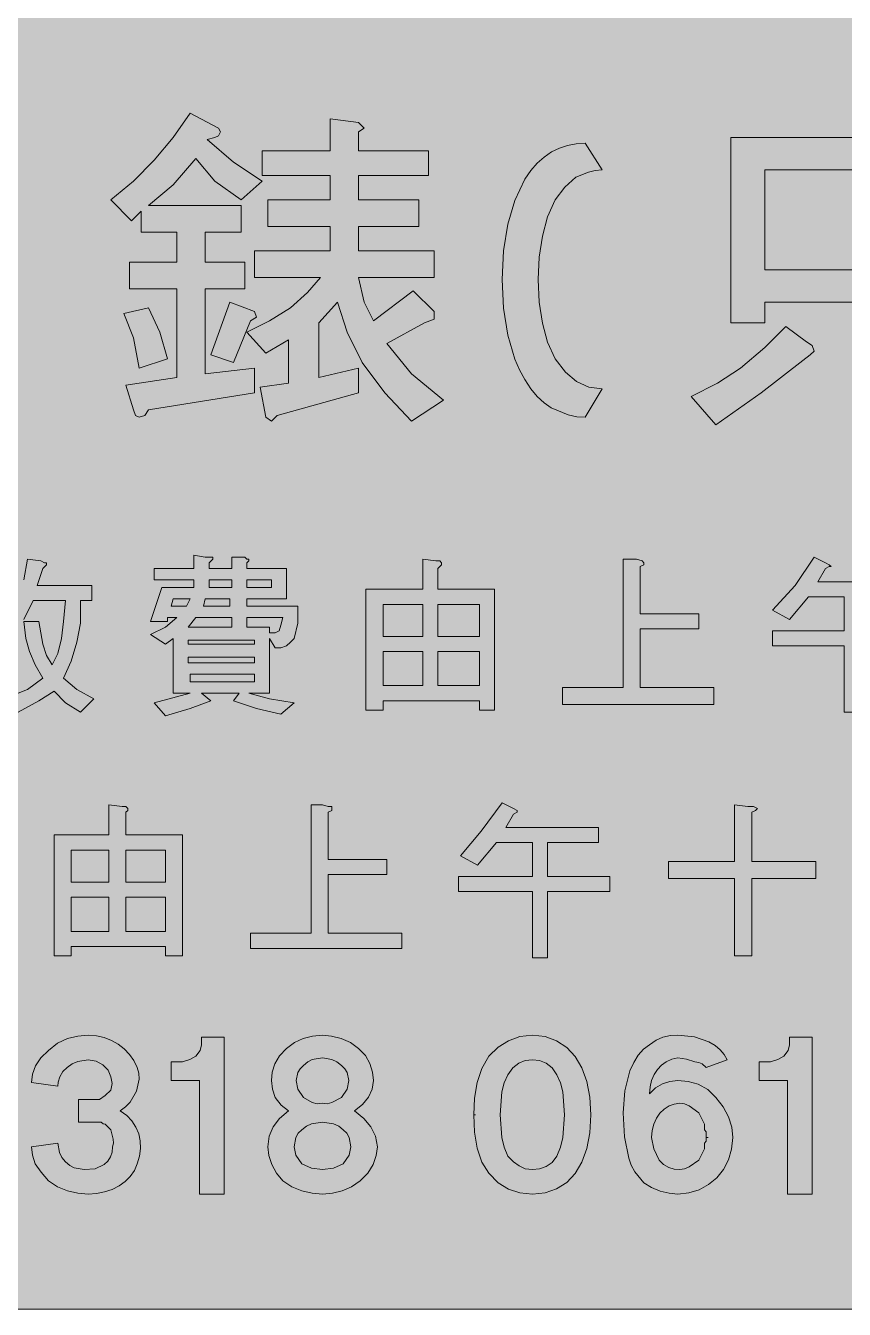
# Model space of a CAD drawing. Header units: metres. Extents: x 10 to 559, y 12 to 260.
# Drawn here: x 246.1 to 324, y 12.1 to 134.3 of the extents above; entities that cross this region are included whole.
import ezdxf

# ---------------------------------------------------------------- set-up
doc = ezdxf.new("R2010")
doc.units = ezdxf.units.M
for name, color, linetype, true_color in [('FILL_BLUE_0000FF', 7, 'Continuous', 0x0000ff), ('FILL_WHITE_FFFFFF', 7, 'Continuous', 0xffffff), ('STROKE_WHITE_FFFFFF', 7, 'Continuous', 0xffffff)]:
    doc.layers.add(name, color=color, linetype=linetype, true_color=true_color)

msp = doc.modelspace()

# ---------------------------------------------------------------- hatches: boundary and pattern name
at = {"layer": 'FILL_BLUE_0000FF', "true_color": 0x0000ff}
h = msp.add_hatch(color=7, dxfattribs=at)
h.dxf.hatch_style = 1
h.paths.add_polyline_path([(553.58, 259.97), (554.9, 259.58), (556.14, 258.96), (557.28, 258.12), (558.12, 256.98), (558.74, 255.74), (559.13, 254.42), (559.26, 253.08), (559.26, 19.26), (559.22, 17.91), (558.9, 16.56), (558.23, 15.32), (557.28, 14.22), (556.14, 13.28), (554.9, 12.6), (553.58, 12.2), (552.24, 12.06), (17.28, 12.06), (15.94, 12.2), (14.63, 12.6), (13.38, 13.28), (12.24, 14.22), (11.3, 15.36), (10.62, 16.61), (10.22, 17.92), (10.08, 19.26), (10.08, 253.08), (10.22, 254.41), (10.62, 255.6), (11.3, 256.93), (12.24, 258.12), (13.34, 259.07), (14.58, 259.74), (15.93, 259.99), (17.28, 260.1), (552.24, 260.1), (553.58, 259.97)])
at = {"layer": 'FILL_WHITE_FFFFFF', "true_color": 0xffffff}
h = msp.add_hatch(color=7, dxfattribs=at)
h.dxf.hatch_style = 1
h.paths.add_polyline_path([(256.32, 119.52), (258.3, 121.5), (260.1, 123.66), (261.72, 126), (264.42, 124.56), (264.6, 124.2), (264.42, 123.84), (264.06, 123.66), (263.34, 123.48), (265.86, 121.32), (268.56, 119.52), (266.58, 117.72), (264.06, 119.52), (262.26, 121.68), (260.1, 119.16), (257.76, 117.18), (266.58, 117.18), (266.58, 114.66), (263.16, 114.66), (263.16, 111.78), (266.94, 111.78), (266.94, 109.26), (263.16, 109.26), (263.16, 101.16), (267.84, 101.7), (267.84, 99.36), (257.76, 97.74), (257.4, 97.2), (256.86, 97.02), (256.5, 97.2), (256.32, 97.74), (255.6, 100.08), (260.46, 100.8), (260.46, 109.26), (255.96, 109.26), (255.96, 111.78), (260.46, 111.78), (260.46, 114.66), (257.04, 114.66), (257.04, 116.64), (256.14, 115.74), (254.16, 117.72), (256.32, 119.52)])
h = msp.add_hatch(color=7, dxfattribs=at)
h.dxf.hatch_style = 1
h.paths.add_polyline_path([(275.04, 122.4), (275.04, 125.46), (277.74, 125.1), (278.28, 124.56), (277.74, 124.2), (277.74, 122.4), (284.4, 122.4), (284.4, 120.06), (277.74, 120.06), (277.74, 117.72), (283.5, 117.72), (283.5, 115.2), (277.74, 115.2), (277.74, 112.86), (284.94, 112.86), (284.94, 110.34), (277.74, 110.34), (278.28, 108), (279.18, 106.2), (282.96, 109.08), (284.94, 107.1), (284.94, 106.38), (284.04, 106.02), (280.44, 104.04), (282.78, 101.16), (285.84, 98.64), (282.78, 96.66), (280.26, 99.36), (278.1, 102.24), (276.66, 105.12), (275.76, 108), (273.96, 106.02), (273.96, 100.8), (277.74, 101.7), (277.74, 99.36), (270, 97.2), (269.46, 96.66), (268.92, 97.02), (268.38, 99.9), (271.08, 100.26), (271.08, 104.4), (268.92, 103.14), (267.12, 105.12), (269.28, 106.2), (271.26, 107.46), (272.88, 108.9), (274.14, 110.34), (267.84, 110.34), (267.84, 112.86), (275.04, 112.86), (275.04, 115.2), (269.1, 115.2), (269.1, 117.72), (275.04, 117.72), (275.04, 120.06), (268.56, 120.06), (268.56, 122.4), (275.04, 122.4)])
h = msp.add_hatch(color=7, dxfattribs=at)
h.dxf.hatch_style = 1
h.paths.add_polyline_path([(334.26, 106.02), (331.2, 106.02), (331.2, 108), (316.44, 108), (316.44, 106.02), (313.2, 106.02), (313.2, 123.66), (334.26, 123.66), (334.26, 106.02)])
h.paths.add_polyline_path([(331.2, 120.6), (316.44, 120.6), (316.44, 111.06), (331.2, 111.06), (331.2, 120.6)], flags=16)
h = msp.add_hatch(color=7, dxfattribs=at)
h.dxf.hatch_style = 1
h.paths.add_polyline_path([(299.34, 97.02), (298.53, 97.08), (297.72, 97.27), (296.1, 97.92), (295.43, 98.39), (294.77, 99), (294.15, 99.74), (293.58, 100.62), (293.07, 101.55), (292.64, 102.57), (291.96, 104.85), (291.56, 107.4), (291.42, 110.16), (291.56, 112.89), (291.96, 115.4), (292.64, 117.68), (293.58, 119.7), (294.14, 120.52), (294.76, 121.22), (295.42, 121.81), (296.12, 122.29), (296.87, 122.65), (297.66, 122.91), (298.48, 123.07), (299.34, 123.12), (300.96, 120.6), (300.29, 120.54), (299.63, 120.38), (298.44, 119.88), (297.38, 118.94), (296.46, 117.72), (295.75, 116.11), (295.25, 114.28), (294.94, 112.28), (294.84, 110.16), (294.94, 107.97), (295.25, 105.98), (295.75, 104.19), (296.46, 102.6), (297.44, 101.31), (298.51, 100.42), (299.67, 99.89), (300.96, 99.72), (299.34, 97.02)])
h = msp.add_hatch(color=7, dxfattribs=at)
h.dxf.hatch_style = 1
h.paths.add_polyline_path([(265.5, 108), (267.84, 107.1), (268.02, 106.56), (267.48, 106.2), (265.86, 102.24), (263.7, 102.96), (265.5, 108)])
h = msp.add_hatch(color=7, dxfattribs=at)
h.dxf.hatch_style = 1
h.paths.add_polyline_path([(258.84, 105.12), (259.56, 102.6), (256.86, 101.7), (256.32, 104.58), (255.42, 106.92), (257.76, 107.46), (258.84, 105.12)])
h = msp.add_hatch(color=7, dxfattribs=at)
h.dxf.hatch_style = 1
h.paths.add_polyline_path([(320.94, 103.86), (321.12, 103.32), (320.76, 102.96), (320.04, 102.42), (316.08, 99.36), (311.76, 96.3), (309.42, 99), (311.94, 100.26), (314.1, 101.7), (316.44, 103.68), (318.42, 105.66), (320.4, 104.22), (320.94, 103.86)])
h = msp.add_hatch(color=7, dxfattribs=at)
h.dxf.hatch_style = 1
h.paths.add_polyline_path([(244.44, 78.3), (245.34, 79.74), (245.88, 81.54), (246.24, 83.52), (247.5, 83.34), (247.86, 83.16), (248.04, 83.16), (248.04, 82.98), (247.68, 82.62), (247.14, 81), (252.36, 81), (252.36, 79.56), (251.28, 79.56), (251.28, 77.4), (250.92, 75.6), (250.38, 73.8), (249.66, 72.18), (250.92, 71.1), (252.54, 70.2), (251.28, 68.94), (249.84, 69.84), (248.76, 70.92), (247.32, 70.02), (245.34, 68.94), (244.26, 70.38), (245.34, 70.74), (246.24, 71.1), (246.96, 71.64), (247.68, 72.18), (246.96, 73.44), (246.42, 74.7), (246.06, 75.96), (245.88, 77.58), (247.32, 77.58), (247.68, 75.42), (248.04, 74.34), (248.58, 73.44), (249.12, 74.52), (249.48, 75.96), (249.66, 77.58), (249.84, 79.56), (246.78, 79.56), (245.88, 77.76), (244.8, 76.14), (243.54, 77.22), (244.44, 78.3)])
h = msp.add_hatch(color=7, dxfattribs=at)
h.dxf.hatch_style = 1
h.paths.add_polyline_path([(266.94, 83.7), (267.12, 83.52), (267.3, 83.52), (267.3, 83.34), (267.12, 83.16), (267.12, 82.62), (270.9, 82.62), (270.9, 79.74), (267.12, 79.74), (267.12, 79.02), (271.98, 79.02), (271.98, 77.4), (271.62, 75.96), (271.26, 75.6), (270.9, 75.24), (270.36, 75.06), (269.82, 75.06), (269.28, 75.96), (269.28, 70.74), (267.3, 70.74), (269.28, 70.2), (271.62, 69.84), (270.36, 68.76), (268.02, 69.3), (265.86, 70.02), (266.4, 70.74), (262.8, 70.74), (263.7, 70.02), (261.72, 69.3), (259.38, 68.58), (258.3, 69.84), (261.72, 70.74), (260.1, 70.74), (260.1, 75.96), (259.38, 75.42), (257.94, 76.32), (259.38, 77.04), (260.46, 77.94), (259.56, 77.94), (259.56, 77.58), (257.94, 77.58), (259.02, 80.82), (262.08, 80.82), (262.08, 81.54), (258.3, 81.54), (258.3, 82.62), (262.08, 82.62), (262.08, 83.88), (263.16, 83.7), (263.88, 83.7), (263.88, 83.52), (263.52, 83.16), (263.52, 82.62), (265.68, 82.62), (265.68, 83.7), (266.94, 83.7)])
h.paths.add_polyline_path([(260.1, 79.74), (259.92, 79.02), (261.36, 79.02), (261.72, 79.74), (260.1, 79.74)], flags=16)
h.paths.add_polyline_path([(265.68, 80.82), (265.68, 81.54), (263.52, 81.54), (263.52, 80.82), (265.68, 80.82)], flags=16)
h.paths.add_polyline_path([(265.5, 79.02), (265.5, 79.74), (263.16, 79.74), (262.98, 79.02), (265.5, 79.02)], flags=16)
h.paths.add_polyline_path([(267.12, 81.54), (267.12, 80.82), (269.46, 80.82), (269.46, 81.54), (267.12, 81.54)], flags=16)
h.paths.add_polyline_path([(267.84, 75.78), (261.54, 75.78), (261.54, 75.42), (267.84, 75.42), (267.84, 75.78)], flags=16)
h.paths.add_polyline_path([(265.68, 77.94), (262.26, 77.94), (261.54, 77.04), (265.68, 77.04), (265.68, 77.94)], flags=16)
h.paths.add_polyline_path([(270.18, 76.68), (270.36, 77.22), (270.54, 77.94), (267.12, 77.94), (267.12, 77.04), (269.28, 77.04), (269.28, 76.5), (269.82, 76.5), (270.18, 76.68)], flags=16)
h.paths.add_polyline_path([(261.54, 74.16), (261.54, 73.62), (267.84, 73.62), (267.84, 74.16), (261.54, 74.16)], flags=16)
h.paths.add_polyline_path([(267.84, 72.54), (261.72, 72.54), (261.72, 71.82), (267.84, 71.82), (267.84, 72.54)], flags=16)
h = msp.add_hatch(color=7, dxfattribs=at)
h.dxf.hatch_style = 1
h.paths.add_polyline_path([(285.66, 83.16), (285.66, 82.98), (285.3, 82.62), (285.3, 80.64), (290.7, 80.64), (290.7, 69.12), (289.26, 69.12), (289.26, 70.02), (280.08, 70.02), (280.08, 69.12), (278.46, 69.12), (278.46, 80.64), (283.86, 80.64), (283.86, 83.52), (285.12, 83.34), (285.48, 83.34), (285.66, 83.16)])
h.paths.add_polyline_path([(283.86, 76.14), (283.86, 79.2), (280.08, 79.2), (280.08, 76.14), (283.86, 76.14)], flags=16)
h.paths.add_polyline_path([(285.3, 76.14), (289.26, 76.14), (289.26, 79.2), (285.3, 79.2), (285.3, 76.14)], flags=16)
h.paths.add_polyline_path([(280.08, 74.7), (280.08, 71.46), (283.86, 71.46), (283.86, 74.7), (280.08, 74.7)], flags=16)
h.paths.add_polyline_path([(289.26, 74.7), (285.3, 74.7), (285.3, 71.46), (289.26, 71.46), (289.26, 74.7)], flags=16)
h = msp.add_hatch(color=7, dxfattribs=at)
h.dxf.hatch_style = 1
h.paths.add_polyline_path([(304.74, 83.34), (304.92, 83.16), (304.92, 82.98), (304.56, 82.8), (304.56, 78.3), (310.14, 78.3), (310.14, 76.86), (304.56, 76.86), (304.56, 71.28), (311.58, 71.28), (311.58, 69.66), (297.18, 69.66), (297.18, 71.28), (302.94, 71.28), (302.94, 83.52), (304.2, 83.52), (304.74, 83.34)])
h = msp.add_hatch(color=7, dxfattribs=at)
h.dxf.hatch_style = 1
h.paths.add_polyline_path([(319.32, 81), (321.12, 83.7), (322.2, 83.16), (322.56, 82.98), (322.74, 82.8), (322.56, 82.8), (322.2, 82.62), (321.48, 81.36), (330.3, 81.36), (330.3, 79.92), (325.62, 79.92), (325.62, 76.68), (331.38, 76.68), (331.38, 75.24), (325.62, 75.24), (325.62, 68.94), (324, 68.94), (324, 75.24), (317.16, 75.24), (317.16, 76.68), (324, 76.68), (324, 79.92), (320.58, 79.92), (318.78, 77.76), (317.16, 78.66), (319.32, 81)])
h = msp.add_hatch(color=7, dxfattribs=at)
h.dxf.hatch_style = 1
h.paths.add_polyline_path([(255.78, 59.76), (255.78, 59.58), (255.6, 59.4), (255.6, 57.24), (261, 57.24), (261, 45.72), (259.38, 45.72), (259.38, 46.62), (250.38, 46.62), (250.38, 45.72), (248.76, 45.72), (248.76, 57.24), (253.98, 57.24), (253.98, 60.12), (255.24, 59.94), (255.6, 59.94), (255.78, 59.76)])
h.paths.add_polyline_path([(253.98, 52.74), (253.98, 55.8), (250.38, 55.8), (250.38, 52.74), (253.98, 52.74)], flags=16)
h.paths.add_polyline_path([(255.6, 52.74), (259.38, 52.74), (259.38, 55.8), (255.6, 55.8), (255.6, 52.74)], flags=16)
h.paths.add_polyline_path([(250.38, 51.3), (250.38, 48.06), (253.98, 48.06), (253.98, 51.3), (250.38, 51.3)], flags=16)
h.paths.add_polyline_path([(259.38, 51.3), (255.6, 51.3), (255.6, 48.06), (259.38, 48.06), (259.38, 51.3)], flags=16)
h = msp.add_hatch(color=7, dxfattribs=at)
h.dxf.hatch_style = 1
h.paths.add_polyline_path([(274.86, 59.94), (275.22, 59.94), (275.22, 59.58), (274.86, 59.4), (274.86, 54.9), (280.44, 54.9), (280.44, 53.46), (274.86, 53.46), (274.86, 47.88), (281.88, 47.88), (281.88, 46.44), (267.48, 46.44), (267.48, 47.88), (273.24, 47.88), (273.24, 60.12), (274.32, 60.12), (274.86, 59.94)])
h = msp.add_hatch(color=7, dxfattribs=at)
h.dxf.hatch_style = 1
h.paths.add_polyline_path([(289.44, 57.6), (291.42, 60.3), (292.5, 59.76), (292.86, 59.58), (292.86, 59.4), (292.5, 59.22), (291.78, 57.96), (300.6, 57.96), (300.6, 56.52), (295.74, 56.52), (295.74, 53.28), (301.68, 53.28), (301.68, 51.84), (295.74, 51.84), (295.74, 45.54), (294.3, 45.54), (294.3, 51.84), (287.28, 51.84), (287.28, 53.28), (294.3, 53.28), (294.3, 56.52), (290.88, 56.52), (289.08, 54.36), (287.46, 55.26), (289.44, 57.6)])
h = msp.add_hatch(color=7, dxfattribs=at)
h.dxf.hatch_style = 1
h.paths.add_polyline_path([(315.36, 59.94), (315.72, 59.76), (315.54, 59.58), (315.18, 59.4), (315.18, 54.72), (321.3, 54.72), (321.3, 53.1), (315.18, 53.1), (315.18, 45.72), (313.56, 45.72), (313.56, 53.1), (307.26, 53.1), (307.26, 54.72), (313.56, 54.72), (313.56, 60.12), (314.82, 59.94), (315.36, 59.94)])
h = msp.add_hatch(color=7, dxfattribs=at)
h.dxf.hatch_style = 1
h.paths.add_polyline_path([(254.39, 28.28), (254.16, 29.16), (253.62, 29.7), (253.44, 29.72), (253.26, 29.88), (253.08, 29.88), (251.1, 29.88), (251.1, 32.04), (252.9, 32.04), (253.01, 32.04), (253.08, 32.04), (253.62, 32.42), (254.16, 32.94), (254.3, 33.57), (254.16, 34.2), (253.9, 34.83), (253.42, 35.35), (252.77, 35.69), (252, 35.82), (251.01, 35.66), (250.48, 35.44), (250.02, 35.1), (249.59, 34.72), (249.3, 34.2), (249.14, 33.68), (249.12, 33.3), (246.6, 33.66), (246.7, 34.47), (247.01, 35.26), (247.51, 36.01), (248.22, 36.72), (249.09, 37.4), (250.04, 37.85), (251.03, 38.09), (252, 38.16), (252.79, 38.1), (253.54, 37.94), (254.24, 37.67), (254.88, 37.31), (255.45, 36.86), (255.95, 36.34), (256.36, 35.75), (256.68, 35.1), (256.82, 34.55), (256.86, 33.97), (256.61, 32.83), (256, 31.78), (255.57, 31.34), (255.06, 30.96), (255.68, 30.51), (256.17, 30), (256.55, 29.41), (256.82, 28.78), (256.96, 28.1), (256.98, 27.39), (256.89, 26.66), (256.68, 25.92), (256.41, 25.28), (256.02, 24.71), (255.53, 24.22), (254.95, 23.81), (254.29, 23.48), (253.57, 23.24), (252.8, 23.09), (252, 23.04), (251.03, 23.11), (250.04, 23.33), (249.09, 23.72), (248.22, 24.3), (247.52, 25.11), (246.96, 25.92), (246.71, 26.73), (246.6, 27.54), (249.12, 27.9), (249.28, 27), (249.5, 26.53), (249.84, 26.1), (250.25, 25.76), (250.67, 25.54), (251.64, 25.38), (252.67, 25.44), (253.53, 25.85), (253.87, 26.18), (254.12, 26.57), (254.28, 27.03), (254.34, 27.54), (254.41, 27.87), (254.39, 28.28)])
h = msp.add_hatch(color=7, dxfattribs=at)
h.dxf.hatch_style = 1
h.paths.add_polyline_path([(262.62, 23.04), (262.62, 33.84), (259.92, 33.84), (259.92, 35.64), (261, 35.64), (261.7, 35.84), (262.26, 36.18), (262.67, 36.72), (262.8, 37.26), (262.8, 37.98), (264.96, 37.98), (264.96, 23.04), (262.62, 23.04)])
h = msp.add_hatch(color=7, dxfattribs=at)
h.dxf.hatch_style = 1
h.paths.add_polyline_path([(279.38, 28.56), (279.54, 27.54), (279.44, 26.7), (279.14, 25.85), (278.63, 25.03), (277.92, 24.3), (277.08, 23.72), (276.19, 23.33), (275.26, 23.11), (274.32, 23.04), (273.35, 23.11), (272.36, 23.33), (271.41, 23.72), (270.54, 24.3), (269.94, 25.03), (269.48, 25.85), (269.2, 26.7), (269.1, 27.54), (269.23, 28.56), (269.62, 29.45), (270.24, 30.25), (271.08, 30.96), (270.38, 31.52), (269.82, 32.22), (269.57, 33.03), (269.46, 33.84), (269.53, 34.65), (269.78, 35.44), (270.22, 36.19), (270.9, 36.9), (271.64, 37.48), (272.48, 37.87), (273.38, 38.09), (274.32, 38.16), (275.18, 38.09), (276.1, 37.87), (276.98, 37.48), (277.74, 36.9), (278.42, 36.25), (278.82, 35.46), (279.07, 34.65), (279.18, 33.84), (279.05, 33.04), (278.69, 32.27), (278.12, 31.56), (277.38, 30.96), (278.25, 30.25), (278.93, 29.45), (279.38, 28.56)])
h.paths.add_polyline_path([(272.34, 29.16), (272, 28.83), (271.78, 28.42), (271.62, 27.54), (271.78, 26.73), (272.34, 25.92), (273.26, 25.52), (274.32, 25.38), (275.38, 25.52), (276.3, 25.92), (276.86, 26.73), (277.02, 27.54), (276.86, 28.42), (276.64, 28.83), (276.3, 29.16), (275.86, 29.5), (275.38, 29.72), (274.32, 29.88), (273.26, 29.72), (272.78, 29.5), (272.34, 29.16)], flags=16)
h.paths.add_polyline_path([(275.22, 31.75), (276.12, 32.22), (276.68, 33.03), (276.84, 33.84), (276.68, 34.63), (276.46, 34.98), (276.12, 35.28), (275.69, 35.62), (275.22, 35.84), (274.32, 36), (273.35, 35.84), (272.93, 35.62), (272.52, 35.28), (272.18, 34.98), (271.96, 34.63), (271.8, 33.84), (271.96, 33.03), (272.52, 32.22), (273.35, 31.75), (273.81, 31.64), (274.32, 31.68), (274.75, 31.64), (275.22, 31.75)], flags=16)
h = msp.add_hatch(color=7, dxfattribs=at)
h.dxf.hatch_style = 1
h.paths.add_polyline_path([(289.04, 33.66), (289.48, 35), (290.16, 36.18), (291.03, 37.02), (292.03, 37.64), (293.12, 38.03), (294.3, 38.16), (295.52, 38.03), (296.61, 37.64), (297.57, 37), (298.37, 36.14), (299.02, 35.05), (299.49, 33.76), (299.78, 32.27), (299.88, 30.6), (299.78, 28.88), (299.49, 27.37), (299.02, 26.07), (298.37, 25), (297.57, 24.15), (296.61, 23.54), (295.52, 23.17), (294.3, 23.04), (293.12, 23.15), (292.03, 23.49), (291.03, 24.1), (290.16, 25.02), (289.48, 26.09), (289.04, 27.41), (288.79, 28.92), (288.72, 30.6), (288.79, 32.18), (289.04, 33.66)])
h.paths.add_polyline_path([(295.61, 25.67), (296.17, 26.06), (296.64, 26.64), (296.98, 27.49), (297.2, 28.42), (297.36, 30.6), (297.2, 32.76), (296.98, 33.64), (296.64, 34.38), (296.17, 35.06), (295.61, 35.51), (294.97, 35.75), (294.3, 35.82), (293.63, 35.75), (293, 35.51), (292.43, 35.06), (291.96, 34.38), (291.62, 33.64), (291.4, 32.76), (291.24, 30.6), (291.4, 28.42), (291.62, 27.49), (291.96, 26.64), (292.5, 26.12), (293.04, 25.74), (293.6, 25.43), (294.3, 25.38), (294.97, 25.45), (295.61, 25.67)], flags=16)
h = msp.add_hatch(color=7, dxfattribs=at)
h.dxf.hatch_style = 1
h.paths.add_polyline_path([(306.47, 23.31), (305.65, 23.65), (304.92, 24.12), (304.07, 25.16), (303.71, 25.79), (303.48, 26.46), (303.08, 28.49), (302.94, 30.78), (303.11, 32.88), (303.59, 34.76), (303.95, 35.57), (304.38, 36.27), (304.89, 36.84), (305.46, 37.26), (306.09, 37.69), (306.72, 37.98), (307.44, 38.14), (308.16, 38.16), (309.73, 38), (311.11, 37.53), (311.69, 37.19), (312.18, 36.79), (312.57, 36.33), (312.84, 35.82), (310.86, 35.1), (310.46, 35.44), (310.15, 35.58), (309.78, 35.64), (308.97, 35.89), (308.16, 36), (307.58, 35.88), (307.05, 35.64), (306.59, 35.31), (306.2, 34.9), (305.89, 34.41), (305.65, 33.85), (305.51, 33.24), (305.46, 32.58), (306.03, 33.16), (306.68, 33.55), (307.38, 33.77), (308.16, 33.84), (309.13, 33.76), (310.1, 33.5), (311, 33), (311.76, 32.22), (312.47, 31.35), (312.98, 30.4), (313.28, 29.41), (313.38, 28.44), (313.27, 27.33), (312.97, 26.31), (312.49, 25.39), (311.85, 24.59), (311.08, 23.94), (310.19, 23.45), (309.21, 23.15), (308.16, 23.04), (307.32, 23.11), (306.47, 23.31)])
h.paths.add_polyline_path([(310.86, 28.8), (310.84, 28.98), (310.68, 29.16), (310.68, 29.7), (310.14, 30.78), (309.24, 31.43), (308.77, 31.62), (308.34, 31.68), (307.81, 31.61), (307.31, 31.43), (306.85, 31.13), (306.45, 30.74), (306.11, 30.26), (305.86, 29.71), (305.7, 29.1), (305.64, 28.44), (305.87, 27.36), (306.36, 26.28), (306.8, 25.84), (307.28, 25.56), (307.8, 25.42), (308.34, 25.38), (308.77, 25.44), (309.24, 25.63), (310.14, 26.28), (310.68, 27.36), (310.68, 27.9), (310.84, 28.08), (310.86, 28.26), (310.86, 28.44), (310.86, 28.62), (310.86, 28.8)], flags=16)
h = msp.add_hatch(color=7, dxfattribs=at)
h.dxf.hatch_style = 1
h.paths.add_polyline_path([(318.6, 23.04), (318.6, 33.84), (315.9, 33.84), (315.9, 35.64), (316.98, 35.64), (317.68, 35.84), (318.24, 36.18), (318.65, 36.72), (318.78, 37.26), (318.78, 37.98), (320.94, 37.98), (320.94, 23.04), (318.6, 23.04)])

# ---------------------------------------------------------------- linework, layer by layer
at = {"layer": 'FILL_BLUE_0000FF', "lineweight": 0, "true_color": 0x0000ff}
msp.add_lwpolyline([(552.24, 12.06), (17.28, 12.06), (15.94, 12.2), (14.63, 12.6), (13.38, 13.28), (12.24, 14.22), (11.3, 15.36), (10.62, 16.61), (10.22, 17.92), (10.08, 19.26), (10.08, 253.08), (10.22, 254.41), (10.62, 255.6), (11.3, 256.93), (12.24, 258.12), (13.34, 259.07), (14.58, 259.74), (15.93, 259.99), (17.28, 260.1), (552.24, 260.1)], dxfattribs=at)
at = {"layer": 'FILL_WHITE_FFFFFF', "lineweight": 0, "true_color": 0xffffff}
for points in [[(256.32, 119.52), (258.3, 121.5), (260.1, 123.66), (261.72, 126), (264.42, 124.56), (264.6, 124.2), (264.42, 123.84), (264.06, 123.66), (263.34, 123.48), (265.86, 121.32), (268.56, 119.52), (266.58, 117.72), (264.06, 119.52), (262.26, 121.68), (260.1, 119.16), (257.76, 117.18), (266.58, 117.18), (266.58, 114.66), (263.16, 114.66), (263.16, 111.78), (266.94, 111.78), (266.94, 109.26), (263.16, 109.26), (263.16, 101.16), (267.84, 101.7), (267.84, 99.36), (257.76, 97.74), (257.4, 97.2), (256.86, 97.02), (256.5, 97.2), (256.32, 97.74), (255.6, 100.08), (260.46, 100.8), (260.46, 109.26), (255.96, 109.26), (255.96, 111.78), (260.46, 111.78), (260.46, 114.66), (257.04, 114.66), (257.04, 116.64), (256.14, 115.74), (254.16, 117.72)], [(275.04, 122.4), (275.04, 125.46), (277.74, 125.1), (278.28, 124.56), (277.74, 124.2), (277.74, 122.4), (284.4, 122.4), (284.4, 120.06), (277.74, 120.06), (277.74, 117.72), (283.5, 117.72), (283.5, 115.2), (277.74, 115.2), (277.74, 112.86), (284.94, 112.86), (284.94, 110.34), (277.74, 110.34), (278.28, 108), (279.18, 106.2), (282.96, 109.08), (284.94, 107.1), (284.94, 106.38), (284.04, 106.02), (280.44, 104.04), (282.78, 101.16), (285.84, 98.64), (282.78, 96.66), (280.26, 99.36), (278.1, 102.24), (276.66, 105.12), (275.76, 108), (273.96, 106.02), (273.96, 100.8), (277.74, 101.7), (277.74, 99.36), (270, 97.2), (269.46, 96.66), (268.92, 97.02), (268.38, 99.9), (271.08, 100.26), (271.08, 104.4), (268.92, 103.14), (267.12, 105.12), (269.28, 106.2), (271.26, 107.46), (272.88, 108.9), (274.14, 110.34), (267.84, 110.34), (267.84, 112.86), (275.04, 112.86), (275.04, 115.2), (269.1, 115.2), (269.1, 117.72), (275.04, 117.72), (275.04, 120.06), (268.56, 120.06), (268.56, 122.4)], [(334.26, 106.02), (331.2, 106.02), (331.2, 108), (316.44, 108), (316.44, 106.02), (313.2, 106.02), (313.2, 123.66), (334.26, 123.66)], [(299.34, 97.02), (298.53, 97.08), (297.72, 97.27), (296.1, 97.92), (295.43, 98.39), (294.77, 99), (294.15, 99.74), (293.58, 100.62), (293.07, 101.55), (292.64, 102.57), (291.96, 104.85), (291.56, 107.4), (291.42, 110.16), (291.56, 112.89), (291.96, 115.4), (292.64, 117.68), (293.58, 119.7), (294.14, 120.52), (294.76, 121.22), (295.42, 121.81), (296.12, 122.29), (296.87, 122.65), (297.66, 122.91), (298.48, 123.07), (299.34, 123.12), (300.96, 120.6), (300.29, 120.54), (299.63, 120.38), (298.44, 119.88), (297.38, 118.94), (296.46, 117.72), (295.75, 116.11), (295.25, 114.28), (294.94, 112.28), (294.84, 110.16), (294.94, 107.97), (295.25, 105.98), (295.75, 104.19), (296.46, 102.6), (297.44, 101.31), (298.51, 100.42), (299.67, 99.89), (300.96, 99.72)], [(331.2, 120.6), (316.44, 120.6), (316.44, 111.06), (331.2, 111.06)], [(265.5, 108), (267.84, 107.1), (268.02, 106.56), (267.48, 106.2), (265.86, 102.24), (263.7, 102.96)], [(258.84, 105.12), (259.56, 102.6), (256.86, 101.7), (256.32, 104.58), (255.42, 106.92), (257.76, 107.46)], [(320.94, 103.86), (321.12, 103.32), (320.76, 102.96), (320.04, 102.42), (316.08, 99.36), (311.76, 96.3), (309.42, 99), (311.94, 100.26), (314.1, 101.7), (316.44, 103.68), (318.42, 105.66), (320.4, 104.22)], [(266.94, 83.7), (267.12, 83.52), (267.3, 83.52), (267.3, 83.34), (267.12, 83.16), (267.12, 82.62), (270.9, 82.62), (270.9, 79.74), (267.12, 79.74), (267.12, 79.02), (271.98, 79.02), (271.98, 77.4), (271.62, 75.96), (271.26, 75.6), (270.9, 75.24), (270.36, 75.06), (269.82, 75.06), (269.28, 75.96), (269.28, 70.74), (267.3, 70.74), (269.28, 70.2), (271.62, 69.84), (270.36, 68.76), (268.02, 69.3), (265.86, 70.02), (266.4, 70.74), (262.8, 70.74), (263.7, 70.02), (261.72, 69.3), (259.38, 68.58), (258.3, 69.84), (261.72, 70.74), (260.1, 70.74), (260.1, 75.96), (259.38, 75.42), (257.94, 76.32), (259.38, 77.04), (260.46, 77.94), (259.56, 77.94), (259.56, 77.58), (257.94, 77.58), (259.02, 80.82), (262.08, 80.82), (262.08, 81.54), (258.3, 81.54), (258.3, 82.62), (262.08, 82.62), (262.08, 83.88), (263.16, 83.7), (263.88, 83.7), (263.88, 83.52), (263.52, 83.16), (263.52, 82.62), (265.68, 82.62), (265.68, 83.7)], [(285.66, 83.16), (285.66, 82.98), (285.3, 82.62), (285.3, 80.64), (290.7, 80.64), (290.7, 69.12), (289.26, 69.12), (289.26, 70.02), (280.08, 70.02), (280.08, 69.12), (278.46, 69.12), (278.46, 80.64), (283.86, 80.64), (283.86, 83.52), (285.12, 83.34), (285.48, 83.34)], [(304.74, 83.34), (304.92, 83.16), (304.92, 82.98), (304.56, 82.8), (304.56, 78.3), (310.14, 78.3), (310.14, 76.86), (304.56, 76.86), (304.56, 71.28), (311.58, 71.28), (311.58, 69.66), (297.18, 69.66), (297.18, 71.28), (302.94, 71.28), (302.94, 83.52), (304.2, 83.52)], [(265.68, 80.82), (265.68, 81.54), (263.52, 81.54), (263.52, 80.82)], [(267.12, 81.54), (267.12, 80.82), (269.46, 80.82), (269.46, 81.54)], [(260.1, 79.74), (259.92, 79.02), (261.36, 79.02), (261.72, 79.74)], [(265.5, 79.02), (265.5, 79.74), (263.16, 79.74), (262.98, 79.02)], [(283.86, 76.14), (283.86, 79.2), (280.08, 79.2), (280.08, 76.14)], [(285.3, 76.14), (289.26, 76.14), (289.26, 79.2), (285.3, 79.2)], [(265.68, 77.94), (262.26, 77.94), (261.54, 77.04), (265.68, 77.04)], [(270.18, 76.68), (270.36, 77.22), (270.54, 77.94), (267.12, 77.94), (267.12, 77.04), (269.28, 77.04), (269.28, 76.5), (269.82, 76.5)], [(267.84, 75.78), (261.54, 75.78), (261.54, 75.42), (267.84, 75.42)], [(280.08, 74.7), (280.08, 71.46), (283.86, 71.46), (283.86, 74.7)], [(289.26, 74.7), (285.3, 74.7), (285.3, 71.46), (289.26, 71.46)], [(261.54, 74.16), (261.54, 73.62), (267.84, 73.62), (267.84, 74.16)], [(267.84, 72.54), (261.72, 72.54), (261.72, 71.82), (267.84, 71.82)], [(255.78, 59.76), (255.78, 59.58), (255.6, 59.4), (255.6, 57.24), (261, 57.24), (261, 45.72), (259.38, 45.72), (259.38, 46.62), (250.38, 46.62), (250.38, 45.72), (248.76, 45.72), (248.76, 57.24), (253.98, 57.24), (253.98, 60.12), (255.24, 59.94), (255.6, 59.94)], [(274.86, 59.94), (275.22, 59.94), (275.22, 59.58), (274.86, 59.4), (274.86, 54.9), (280.44, 54.9), (280.44, 53.46), (274.86, 53.46), (274.86, 47.88), (281.88, 47.88), (281.88, 46.44), (267.48, 46.44), (267.48, 47.88), (273.24, 47.88), (273.24, 60.12), (274.32, 60.12)], [(289.44, 57.6), (291.42, 60.3), (292.5, 59.76), (292.86, 59.58), (292.86, 59.4), (292.5, 59.22), (291.78, 57.96), (300.6, 57.96), (300.6, 56.52), (295.74, 56.52), (295.74, 53.28), (301.68, 53.28), (301.68, 51.84), (295.74, 51.84), (295.74, 45.54), (294.3, 45.54), (294.3, 51.84), (287.28, 51.84), (287.28, 53.28), (294.3, 53.28), (294.3, 56.52), (290.88, 56.52), (289.08, 54.36), (287.46, 55.26)], [(315.36, 59.94), (315.72, 59.76), (315.54, 59.58), (315.18, 59.4), (315.18, 54.72), (321.3, 54.72), (321.3, 53.1), (315.18, 53.1), (315.18, 45.72), (313.56, 45.72), (313.56, 53.1), (307.26, 53.1), (307.26, 54.72), (313.56, 54.72), (313.56, 60.12), (314.82, 59.94)], [(253.98, 52.74), (253.98, 55.8), (250.38, 55.8), (250.38, 52.74)], [(255.6, 52.74), (259.38, 52.74), (259.38, 55.8), (255.6, 55.8)], [(250.38, 51.3), (250.38, 48.06), (253.98, 48.06), (253.98, 51.3)], [(259.38, 51.3), (255.6, 51.3), (255.6, 48.06), (259.38, 48.06)], [(254.39, 28.28), (254.16, 29.16), (253.62, 29.7), (253.44, 29.72), (253.26, 29.88), (253.08, 29.88), (251.1, 29.88), (251.1, 32.04), (252.9, 32.04), (253.01, 32.04), (253.08, 32.04), (253.62, 32.42), (254.16, 32.94), (254.3, 33.57), (254.16, 34.2), (253.9, 34.83), (253.42, 35.35), (252.77, 35.69), (252, 35.82), (251.01, 35.66), (250.48, 35.44), (250.02, 35.1), (249.59, 34.72), (249.3, 34.2), (249.14, 33.68), (249.12, 33.3), (246.6, 33.66), (246.7, 34.47), (247.01, 35.26), (247.51, 36.01), (248.22, 36.72), (249.09, 37.4), (250.04, 37.85), (251.03, 38.09), (252, 38.16), (252.79, 38.1), (253.54, 37.94), (254.24, 37.67), (254.88, 37.31), (255.45, 36.86), (255.95, 36.34), (256.36, 35.75), (256.68, 35.1), (256.82, 34.55), (256.86, 33.97), (256.61, 32.83), (256, 31.78), (255.57, 31.34), (255.06, 30.96), (255.68, 30.51), (256.17, 30), (256.55, 29.41), (256.82, 28.78), (256.96, 28.1), (256.98, 27.39), (256.89, 26.66), (256.68, 25.92), (256.41, 25.28), (256.02, 24.71), (255.53, 24.22), (254.95, 23.81), (254.29, 23.48), (253.57, 23.24), (252.8, 23.09), (252, 23.04), (251.03, 23.11), (250.04, 23.33), (249.09, 23.72), (248.22, 24.3), (247.52, 25.11), (246.96, 25.92), (246.71, 26.73), (246.6, 27.54), (249.12, 27.9), (249.28, 27), (249.5, 26.53), (249.84, 26.1), (250.25, 25.76), (250.67, 25.54), (251.64, 25.38), (252.67, 25.44), (253.53, 25.85), (253.87, 26.18), (254.12, 26.57), (254.28, 27.03), (254.34, 27.54), (254.41, 27.87)], [(262.62, 23.04), (262.62, 33.84), (259.92, 33.84), (259.92, 35.64), (261, 35.64), (261.7, 35.84), (262.26, 36.18), (262.67, 36.72), (262.8, 37.26), (262.8, 37.98), (264.96, 37.98), (264.96, 23.04)], [(279.38, 28.56), (279.54, 27.54), (279.44, 26.7), (279.14, 25.85), (278.63, 25.03), (277.92, 24.3), (277.08, 23.72), (276.19, 23.33), (275.26, 23.11), (274.32, 23.04), (273.35, 23.11), (272.36, 23.33), (271.41, 23.72), (270.54, 24.3), (269.94, 25.03), (269.48, 25.85), (269.2, 26.7), (269.1, 27.54), (269.23, 28.56), (269.62, 29.45), (270.24, 30.25), (271.08, 30.96), (270.38, 31.52), (269.82, 32.22), (269.57, 33.03), (269.46, 33.84), (269.53, 34.65), (269.78, 35.44), (270.22, 36.19), (270.9, 36.9), (271.64, 37.48), (272.48, 37.87), (273.38, 38.09), (274.32, 38.16), (275.18, 38.09), (276.1, 37.87), (276.98, 37.48), (277.74, 36.9), (278.42, 36.25), (278.82, 35.46), (279.07, 34.65), (279.18, 33.84), (279.05, 33.04), (278.69, 32.27), (278.12, 31.56), (277.38, 30.96), (278.25, 30.25), (278.93, 29.45)], [(289.04, 33.66), (289.48, 35), (290.16, 36.18), (291.03, 37.02), (292.03, 37.64), (293.12, 38.03), (294.3, 38.16), (295.52, 38.03), (296.61, 37.64), (297.57, 37), (298.37, 36.14), (299.02, 35.05), (299.49, 33.76), (299.78, 32.27), (299.88, 30.6), (299.78, 28.88), (299.49, 27.37), (299.02, 26.07), (298.37, 25), (297.57, 24.15), (296.61, 23.54), (295.52, 23.17), (294.3, 23.04), (293.12, 23.15), (292.03, 23.49), (291.03, 24.1), (290.16, 25.02), (289.48, 26.09), (289.04, 27.41), (288.79, 28.92), (288.72, 30.6), (288.79, 32.18)], [(306.47, 23.31), (305.65, 23.65), (304.92, 24.12), (304.07, 25.16), (303.71, 25.79), (303.48, 26.46), (303.08, 28.49), (302.94, 30.78), (303.11, 32.88), (303.59, 34.76), (303.95, 35.57), (304.38, 36.27), (304.89, 36.84), (305.46, 37.26), (306.09, 37.69), (306.72, 37.98), (307.44, 38.14), (308.16, 38.16), (309.73, 38), (311.11, 37.53), (311.69, 37.19), (312.18, 36.79), (312.57, 36.33), (312.84, 35.82), (310.86, 35.1), (310.46, 35.44), (310.15, 35.58), (309.78, 35.64), (308.97, 35.89), (308.16, 36), (307.58, 35.88), (307.05, 35.64), (306.59, 35.31), (306.2, 34.9), (305.89, 34.41), (305.65, 33.85), (305.51, 33.24), (305.46, 32.58), (306.03, 33.16), (306.68, 33.55), (307.38, 33.77), (308.16, 33.84), (309.13, 33.76), (310.1, 33.5), (311, 33), (311.76, 32.22), (312.47, 31.35), (312.98, 30.4), (313.28, 29.41), (313.38, 28.44), (313.27, 27.33), (312.97, 26.31), (312.49, 25.39), (311.85, 24.59), (311.08, 23.94), (310.19, 23.45), (309.21, 23.15), (308.16, 23.04), (307.32, 23.11)], [(318.6, 23.04), (318.6, 33.84), (315.9, 33.84), (315.9, 35.64), (316.98, 35.64), (317.68, 35.84), (318.24, 36.18), (318.65, 36.72), (318.78, 37.26), (318.78, 37.98), (320.94, 37.98), (320.94, 23.04)], [(275.22, 31.75), (276.12, 32.22), (276.68, 33.03), (276.84, 33.84), (276.68, 34.63), (276.46, 34.98), (276.12, 35.28), (275.69, 35.62), (275.22, 35.84), (274.32, 36), (273.35, 35.84), (272.93, 35.62), (272.52, 35.28), (272.18, 34.98), (271.96, 34.63), (271.8, 33.84), (271.96, 33.03), (272.52, 32.22), (273.35, 31.75), (273.81, 31.64), (274.32, 31.68), (274.75, 31.64)], [(295.61, 25.67), (296.17, 26.06), (296.64, 26.64), (296.98, 27.49), (297.2, 28.42), (297.36, 30.6), (297.2, 32.76), (296.98, 33.64), (296.64, 34.38), (296.17, 35.06), (295.61, 35.51), (294.97, 35.75), (294.3, 35.82), (293.63, 35.75), (293, 35.51), (292.43, 35.06), (291.96, 34.38), (291.62, 33.64), (291.4, 32.76), (291.24, 30.6), (291.4, 28.42), (291.62, 27.49), (291.96, 26.64), (292.5, 26.12), (293.04, 25.74), (293.6, 25.43), (294.3, 25.38), (294.97, 25.45)], [(310.86, 28.8), (310.84, 28.98), (310.68, 29.16), (310.68, 29.7), (310.14, 30.78), (309.24, 31.43), (308.77, 31.62), (308.34, 31.68), (307.81, 31.61), (307.31, 31.43), (306.85, 31.13), (306.45, 30.74), (306.11, 30.26), (305.86, 29.71), (305.7, 29.1), (305.64, 28.44), (305.87, 27.36), (306.36, 26.28), (306.8, 25.84), (307.28, 25.56), (307.8, 25.42), (308.34, 25.38), (308.77, 25.44), (309.24, 25.63), (310.14, 26.28), (310.68, 27.36), (310.68, 27.9), (310.84, 28.08), (310.86, 28.26), (310.86, 28.44), (310.86, 28.62)], [(272.34, 29.16), (272, 28.83), (271.78, 28.42), (271.62, 27.54), (271.78, 26.73), (272.34, 25.92), (273.26, 25.52), (274.32, 25.38), (275.38, 25.52), (276.3, 25.92), (276.86, 26.73), (277.02, 27.54), (276.86, 28.42), (276.64, 28.83), (276.3, 29.16), (275.86, 29.5), (275.38, 29.72), (274.32, 29.88), (273.26, 29.72), (272.78, 29.5)]]:
    msp.add_lwpolyline(points, close=True, dxfattribs=at)
for points in [[(245.88, 81.54), (246.24, 83.52), (247.5, 83.34), (247.86, 83.16), (248.04, 83.16), (248.04, 82.98), (247.68, 82.62), (247.14, 81), (252.36, 81), (252.36, 79.56), (251.28, 79.56), (251.28, 77.4), (250.92, 75.6), (250.38, 73.8), (249.66, 72.18), (250.92, 71.1), (252.54, 70.2), (251.28, 68.94), (249.84, 69.84), (248.76, 70.92), (247.32, 70.02), (245.34, 68.94)], [(325.62, 68.94), (324, 68.94), (324, 75.24), (317.16, 75.24), (317.16, 76.68), (324, 76.68), (324, 79.92), (320.58, 79.92), (318.78, 77.76), (317.16, 78.66), (319.32, 81), (321.12, 83.7), (322.2, 83.16), (322.56, 82.98), (322.74, 82.8), (322.56, 82.8), (322.2, 82.62), (321.48, 81.36), (330.3, 81.36)], [(245.34, 70.74), (246.24, 71.1), (246.96, 71.64), (247.68, 72.18), (246.96, 73.44), (246.42, 74.7), (246.06, 75.96), (245.88, 77.58), (247.32, 77.58), (247.68, 75.42), (248.04, 74.34), (248.58, 73.44), (249.12, 74.52), (249.48, 75.96), (249.66, 77.58), (249.84, 79.56), (246.78, 79.56), (245.88, 77.76)]]:
    msp.add_lwpolyline(points, dxfattribs=at)
at = {"layer": 'STROKE_WHITE_FFFFFF', "lineweight": 0, "true_color": 0xffffff}
for points in [[(288.72, 30.6), (288.9, 30.6)], [(288.72, 30.6), (288.9, 30.6)], [(288.72, 30.6), (288.9, 30.6)], [(288.72, 30.6), (288.9, 30.6)], [(288.72, 30.6), (288.9, 30.6)], [(288.72, 30.6), (288.9, 30.6)], [(288.72, 30.6), (288.9, 30.6)], [(288.72, 30.6), (288.9, 30.6)], [(288.72, 30.6), (288.9, 30.6)], [(288.72, 30.6), (288.9, 30.6)], [(288.72, 30.6), (288.9, 30.6)], [(288.72, 30.6), (288.9, 30.6)], [(288.72, 30.6), (288.9, 30.6)], [(288.72, 30.6), (288.9, 30.6)], [(288.72, 30.6), (288.9, 30.6)], [(288.72, 30.6), (288.9, 30.6)], [(288.72, 30.6), (288.9, 30.6)], [(288.72, 30.6), (288.9, 30.6)], [(288.72, 30.6), (288.9, 30.6)], [(288.72, 30.6), (288.9, 30.6)], [(310.86, 28.44), (311.04, 28.44)], [(310.86, 28.44), (311.04, 28.44)], [(310.86, 28.44), (311.04, 28.44)], [(310.86, 28.44), (311.04, 28.44)], [(310.86, 28.44), (311.04, 28.44)], [(310.86, 28.44), (311.04, 28.44)], [(310.86, 28.44), (311.04, 28.44)], [(310.86, 28.44), (311.04, 28.44)]]:
    msp.add_lwpolyline(points, dxfattribs=at)

doc.saveas('drawing.dxf')
